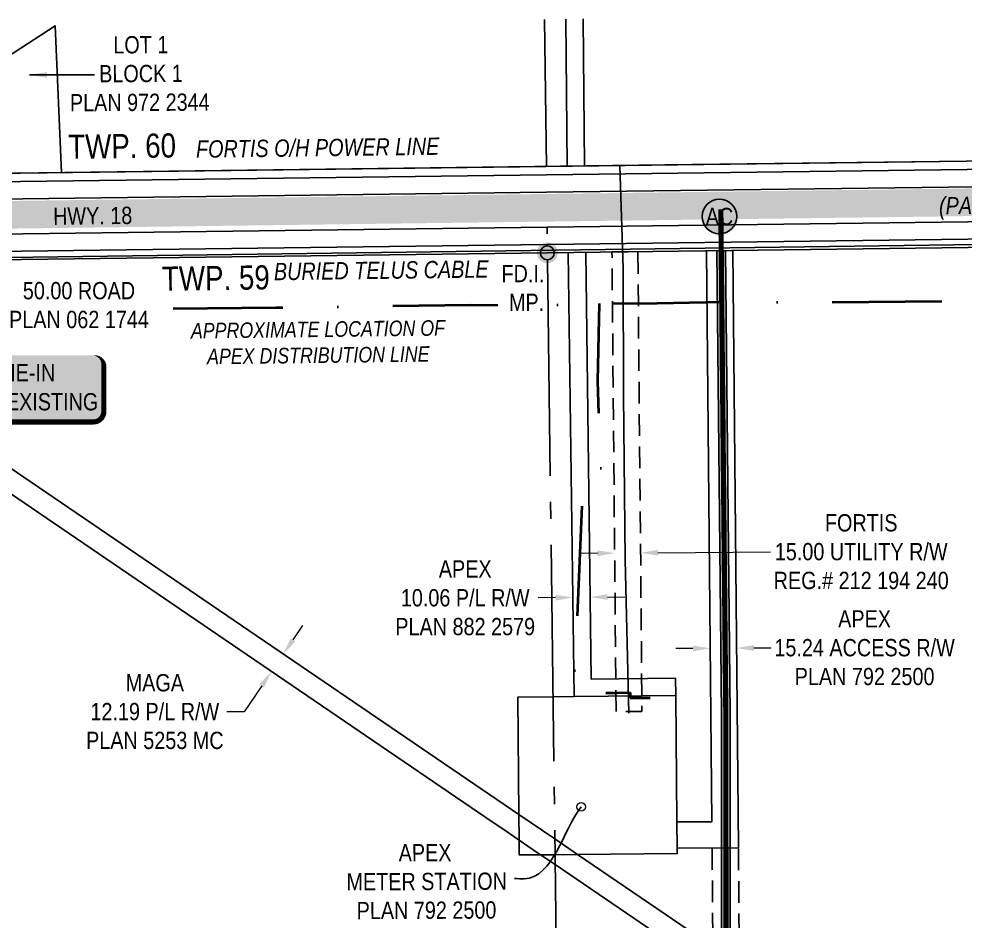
# Model space of a CAD drawing. Extents: x 57693 to 70573, y 5994359 to 6008381.
# Drawn here: x 65742 to 66289, y 5998121 to 5998643 of the extents above; entities that cross this region are included whole.
import ezdxf
from ezdxf.enums import TextEntityAlignment as Align

# ---------------------------------------------------------------- set-up
doc = ezdxf.new("R2010")
doc.units = 0
doc.header["$LTSCALE"] = 5
doc.header["$PDSIZE"] = -3
for name, pattern in [('COOP2', [10, 5, -1, 0, -1, 0, -1, 0, -1, 0, -1]), ('DASHDOT', [25.4, 12.7, -6.35, 0, -6.35]), ('foc-ACCESSROAD', [3.75, 2.5, -1.25]), ('foc-FLOWLINE', [3.75, 2.5, -1.25]), ('foc-QUARTERLINE', [33, 25, -3, 2, -3])]:
    doc.linetypes.add(name, pattern=pattern)
doc.layers.get('Defpoints').update_dxf_attribs({"color": 9})
for name, color, linetype in [('AS-POWER', 104, 'foc-POWER'), ('AS-POWER-T', 104, 'Continuous'), ('AS-ROADS', 254, 'Continuous'), ('AS-TELEPHONE', 224, 'foc-TEL'), ('AS-TELEPHONE-T', 224, 'Continuous'), ('C-RW', 13, 'Continuous'), ('CG-NOTES', 7, 'Continuous'), ('D-TXT', 6, 'Continuous'), ('F-AR', 190, 'foc-ACCESSROAD'), ('F-EZE', 190, 'foc-FLOWLINE'), ('F-RW', 190, 'Continuous'), ('L-MON', 1, 'Continuous'), ('L-QSEC', 8, 'foc-QUARTERLINE'), ('L-ROAD-T', 7, 'Continuous'), ('L-TITLEDB', 4, 'Continuous'), ('L-TITLEDB-T', 4, 'Continuous'), ('P-APEX RECON PAY ITEMS', 240, 'Continuous'), ('P-APEX RECON-10m BUFFER', 51, 'COOP2'), ('P-APEX RECON-WORK AREA', 104, 'Continuous')]:
    doc.layers.add(name, color=color, linetype=linetype)
for name, color, linetype, lineweight in [('AS-RECON EXISTING', 151, 'DASHDOT', 40), ('C-AR-T', 13, 'Continuous', 9), ('C-RW-T', 13, 'Continuous', 9), ('C-WS-T', 13, 'Continuous', 9), ('F-EZE-T', 190, 'Continuous', 9), ('F-RW-T', 190, 'Continuous', 9), ('T-TEXT', 48, 'Continuous', 18)]:
    doc.layers.add(name, color=color, linetype=linetype, lineweight=lineweight)
doc.styles.add('1.8', font='ARIALN.TTF', dxfattribs={"height": 2})
doc.styles.add('175L', font='ARIALN.TTF', dxfattribs={"height": 10})
doc.styles.add('80', font='ARIALN.TTF', dxfattribs={"height": 10})
doc.styles.add('80CG', font='ARIALN.TTF', dxfattribs={"height": 10})
doc.styles.add('80L', font='ARIALN.TTF', dxfattribs={"height": 10})
doc.styles.add('80LS', font='ARIALNI.TTF', dxfattribs={"height": 10})
doc.styles.add('foc-LtypeFont', font='ARIALN.TTF', dxfattribs={"height": 7.35})
doc.linetypes.add('foc-POWER', pattern='A,6,-1,["P",foc-LtypeFont,S=0.2,R=0,X=-0.625,Y=-0.75],-1.24,4', length=12.24)
doc.linetypes.add('foc-POWER-NOLINE', pattern='A,0,-4,["P",foc-LtypeFont,S=0.2,R=0,X=-0.625,Y=-0.75],-8.24', length=12.24)
doc.linetypes.add('foc-TEL', pattern='A,2,-1,["T",foc-LtypeFont,S=0.2,R=0,X=-0.425,Y=-0.75],-1.24,8', length=12.24)
doc.dimstyles.new('Compass 1 000', dxfattribs={"dimtxt": 1.8, "dimasz": 2, "dimexe": 0.2, "dimexo": 0.0625, "dimgap": 0.5, "dimtad": 0, "dimtih": 1, "dimtoh": 1, "dimzin": 0, "dimdsep": 46, "dimtxsty": '1.8', "dimcen": 0.1, "dimse1": 1, "dimse2": 1, "dimclrd": 256, "dimclrt": 256, "dimaunit": 1, "dimadec": 4, "dimazin": 0, "dimtfac": 0.06, "dimtofl": 0, "dimtmove": 0, "dimatfit": 0, "dimfxl": 0.2, "dimtolj": 1, "dimtzin": 0, "dimlwd": -1, "dimarcsym": 0})
doc.dimstyles.new('Compass 5 000', dxfattribs={"dimscale": 5, "dimtxt": 9, "dimasz": 2, "dimexe": 0.2, "dimexo": 0.0625, "dimgap": 0.5, "dimtad": 0, "dimtih": 1, "dimtoh": 1, "dimzin": 0, "dimdsep": 46, "dimtxsty": '80CG', "dimcen": 0.1, "dimse1": 1, "dimse2": 1, "dimclrd": 256, "dimclrt": 256, "dimaunit": 1, "dimadec": 4, "dimazin": 0, "dimtfac": 0.06, "dimtofl": 0, "dimtmove": 0, "dimatfit": 1, "dimfxl": 0.2, "dimtolj": 1, "dimtzin": 0, "dimlwd": -1, "dimarcsym": 0})

# ---------------------------------------------------------------- blocks, each defined once
blk = doc.blocks.new('fdia')
at = {"color": 255, "const_width": 1}
blk.add_lwpolyline([(-0.5, 0, 1), (0.5, 0, 1)], format="xyb", close=True, dxfattribs=at)
blk = doc.blocks.new('Fdiaa')
blk.add_blockref('fdia', (0, 0))
blk = doc.blocks.new('fdib')
at = {"color": 1, "const_width": 1.6}
blk.add_lwpolyline([(-0.4, 0, 1), (0.4, 0, 1)], format="xyb", close=True, dxfattribs=at)
at = {"color": 1}
blk.add_circle((0, 0), 0.8, dxfattribs=at)
blk = doc.blocks.new('Fdibb')
blk.add_blockref('fdib', (0, 0))
blk = doc.blocks.new('fdicc')
for name in ['Fdibb', 'Fdiaa']:
    blk.add_blockref(name, (0, 0))
blk = doc.blocks.new('FDI')
blk.add_blockref('fdicc', (0, 0))
blk = doc.blocks.new('*D491')
at = {"layer": 'Defpoints', "color": 0, "transparency": 16777216}
for p in [(65759.06, 5998554.21), (65723.88, 5998503.71), (65759.69, 5998504.16)]:
    blk.add_point(p, dxfattribs=at)
at = {"layer": 'L-TITLEDB-T', "transparency": 16777216}
for p, q in [((65723.12, 5998563.76), (65722.99, 5998573.76)), ((65724.01, 5998493.71), (65724.21, 5998477.63)), ((65724.21, 5998477.63), (65734.21, 5998477.63))]:
    blk.add_line(p, q, dxfattribs=at)
for points in [[(65724.78, 5998563.78), (65721.45, 5998563.74), (65723.24, 5998553.76)], [(65725.67, 5998493.73), (65722.34, 5998493.69), (65723.88, 5998503.71)]]:
    blk.add_solid(points, dxfattribs=at)
at = {"layer": 'L-TITLEDB-T', "transparency": 16777216, "insert": (65776.43, 5998477.63), "char_height": 10, "attachment_point": 5, "style": '80CG', "bg_fill": 3, "box_fill_scale": 1.1, "bg_fill_color": 256, "bg_fill_true_color": 13158600, "bg_fill_transparency": 0}
blk.add_mtext('\\A1;50.00 ROAD\\PPLAN 062 1744', dxfattribs=at)
blk = doc.blocks.new('*D492')
at = {"layer": 'Defpoints', "color": 0, "transparency": 16777216}
for p in [(65851.55, 5998305.14), (65844.69, 5998295.08), (65887.77, 5998265.73)]:
    blk.add_point(p, dxfattribs=at)
at = {"layer": 'F-RW-T', "transparency": 16777216}
for p, q in [((65900.25, 5998284.06), (65905.89, 5998292.33)), ((65882.14, 5998257.47), (65871.93, 5998242.49)), ((65871.93, 5998242.49), (65861.93, 5998242.49))]:
    blk.add_line(p, q, dxfattribs=at)
for points in [[(65898.88, 5998285), (65901.63, 5998283.12), (65894.62, 5998275.8)], [(65880.76, 5998258.4), (65883.51, 5998256.53), (65887.77, 5998265.73)]]:
    blk.add_solid(points, dxfattribs=at)
at = {"layer": 'F-RW-T', "transparency": 16777216, "insert": (65820.32, 5998242.49), "char_height": 10, "attachment_point": 5, "style": '80CG'}
blk.add_mtext('\\A1;MAGA\\P12.19 P/L R/W\\PPLAN 5253 MC', dxfattribs=at)
blk = doc.blocks.new('*D495')
at = {"layer": 'Defpoints', "color": 0, "transparency": 16777216}
for p in [(66086.31, 5998337.44), (66101.3, 5998337.57), (66101.33, 5998334.35)]:
    blk.add_point(p, dxfattribs=at)
at = {"layer": 'F-EZE-T', "transparency": 16777216}
for p, q in [((66076.34, 5998334.14), (66066.34, 5998334.05)), ((66111.33, 5998334.44), (66176.51, 5998335.01))]:
    blk.add_line(p, q, dxfattribs=at)
for points in [[(66076.32, 5998335.8), (66076.35, 5998332.47), (66086.34, 5998334.22)], [(66111.31, 5998336.11), (66111.34, 5998332.77), (66101.33, 5998334.35)]]:
    blk.add_solid(points, dxfattribs=at)
at = {"layer": 'F-EZE-T', "transparency": 16777216, "insert": (66228.93, 5998335.01), "char_height": 10, "attachment_point": 5, "style": '80CG'}
blk.add_mtext('\\A1;FORTIS\\P15.00 UTILITY R/W\\PREG.# 212 194 240', dxfattribs=at)
blk = doc.blocks.new('*D496')
at = {"layer": 'C-AR-T', "transparency": 16777216}
for p, q in [((66131.62, 5998279.04), (66121.62, 5998278.95)), ((66166.85, 5998279.36), (66176.85, 5998279.45))]:
    blk.add_line(p, q, dxfattribs=at)
for points in [[(66131.61, 5998280.71), (66131.64, 5998277.38), (66141.62, 5998279.13)], [(66166.84, 5998281.02), (66166.87, 5998277.69), (66156.85, 5998279.27)]]:
    blk.add_solid(points, dxfattribs=at)
at = {"layer": 'Defpoints', "color": 0, "transparency": 16777216}
for p in [(66156.85, 5998279.27), (66141.74, 5998265.87), (66156.97, 5998266.01)]:
    blk.add_point(p, dxfattribs=at)
at = {"layer": 'C-AR-T', "transparency": 16777216, "insert": (66230.89, 5998279.45), "char_height": 10, "attachment_point": 5, "style": '80CG'}
blk.add_mtext('\\A1;APEX\\P15.24 ACCESS R/W\\PPLAN 792 2500', dxfattribs=at)
blk = doc.blocks.new('*D497')
at = {"layer": 'C-RW-T', "transparency": 16777216}
for p, q in [((66052.12, 5998308.45), (66042.12, 5998308.32)), ((66082.17, 5998308.83), (66092.17, 5998308.96))]:
    blk.add_line(p, q, dxfattribs=at)
for points in [[(66082.15, 5998310.5), (66082.19, 5998307.17), (66072.17, 5998308.71)], [(66052.1, 5998310.12), (66052.14, 5998306.78), (66062.12, 5998308.58)]]:
    blk.add_solid(points, dxfattribs=at)
at = {"layer": 'Defpoints', "color": 0, "transparency": 16777216}
for p in [(66062.12, 5998308.58), (66062.13, 5998307.16), (66072.19, 5998307.28)]:
    blk.add_point(p, dxfattribs=at)
at = {"layer": 'C-RW-T', "transparency": 16777216, "insert": (65999.87, 5998308.32), "char_height": 10, "attachment_point": 5, "style": '80CG'}
blk.add_mtext('\\A1;APEX\\P10.06 P/L R/W\\PPLAN 882 2579', dxfattribs=at)
blk = doc.blocks.new('*U1187')
h = blk.add_hatch(color=255)
h.dxf.hatch_style = 1
edge = h.paths.add_edge_path()
edge.add_arc((0, 0), 9.99, 0, 360)
at = {"color": 170}
blk.add_circle((0, 0), 9.99, dxfattribs=at)
at = {"color": 170, "style": '175L'}
blk.add_text('AC', height=10, dxfattribs=at).set_placement((0, 0), align=Align.MIDDLE_CENTER)
blk = doc.blocks.new('*U2151')
at = {"true_color": 0xffffa8}
h = blk.add_hatch(color=51, dxfattribs=at)
edge = h.paths.add_edge_path()
edge.add_line((-39, -20), (39, -20))
edge.add_arc((39, -14), 6, 270, 360)
edge.add_line((45, -14), (45, 12.5))
edge.add_arc((39, 12.5), 6, 0, 90)
edge.add_line((39, 18.5), (-39, 18.5))
edge.add_arc((-39, 12.5), 6, 90, 180)
edge.add_line((-45, 12.5), (-45, -14))
edge.add_arc((-39, -14), 6, 180, 270)
at = {"color": 240, "flags": 128}
for points in [[(-48.83, 34.01, 0, 10, 0), (0, 0, 5, 5, 0)], [(11.03, -3.01, 0, 10, 0), (0, 0, 5, 5, 0)]]:
    blk.add_lwpolyline(points, format="xyseb", dxfattribs=at)
blk.add_lwpolyline([(-39, -20, 3, 3, 0), (39, -20, 3, 3, 0.414214), (45, -14, 3, 3, 0), (45, 12.5, 3, 0, 0.414214), (39, 18.5, 0, 0, 0), (-39, 18.5, 0, 0, 0.414214), (-45, 12.5, 0, 0, 0), (-45, -14, 0, 3, 0.414214)], format="xyseb", close=True, dxfattribs=at)
at = {"color": 4, "style": '80'}
blk.add_attdef('OTHER_001', (-14.7, -5), '', height=10, dxfattribs=at)

msp = doc.modelspace()

# ---------------------------------------------------------------- hatches: boundary and pattern name
at = {"layer": 'P-APEX RECON-10m BUFFER'}
h = msp.add_hatch(color=256, dxfattribs=at)
h.dxf.hatch_style = 1
h.paths.add_polyline_path([(66145.468, 5998509.155), (66148.126, 5998240.996), (66148.282, 5997976.052), (66149.38, 5997949.155), (66153.071, 5997930.826), (66172.249, 5997875.41), (66176.97, 5997877.044), (66157.902, 5997932.142), (66154.356, 5997949.754), (66153.278, 5997976.155), (66153.123, 5998241.022), (66150.464, 5998509.218)])

# ---------------------------------------------------------------- linework, layer by layer
at = {"layer": 'AS-POWER', "flags": 128}
for points in [[(65147.94, 5998545.951), (65360.687, 5998549.072), (66115.4, 5998558.744), (66623.238, 5998564.918), (66973.142, 5998568.788)], [(66094.501, 5998241.655), (66092.386, 5998330.346), (66091.485, 5998425.769), (66091.183, 5998498.878), (66089.336, 5998558.414)]]:
    msp.add_lwpolyline(points, dxfattribs=at)
at = {"layer": 'AS-RECON EXISTING', "flags": 128}
for points in [[(65450.972, 5998304.901), (65649.049, 5998307.996), (65649.865, 5998308.209), (65650.639, 5998308.545), (65651.352, 5998308.996), (65651.988, 5998309.551), (65652.53, 5998310.198), (65655.006, 5998314.417), (65655.419, 5998315.444), (65655.694, 5998316.516), (65655.825, 5998317.615), (65653.29, 5998378.828), (65652.625, 5998385.618), (65652.977, 5998395.854), (65653.002, 5998396.146), (65653.071, 5998396.431), (65653.183, 5998396.701), (65653.336, 5998396.951), (65658.682, 5998404.423), (65668.965, 5998419.744), (65682.156, 5998441.692), (65692.933, 5998456.837), (65692.933, 5998456.837), (65694.647, 5998459.346), (65696.09, 5998461.841), (65696.608, 5998462.819), (65697.006, 5998464.036), (65698.285, 5998464.791), (65699.616, 5998465.87), (65701.231, 5998468.174), (65703.135, 5998470.982), (65705.855, 5998473.105), (65707.069, 5998473.951), (65708.545, 5998473.944), (65746.494, 5998474.843), (65890.388, 5998476.235), (66003.028, 5998477.788), (66044.132, 5998477.393), (66077.376, 5998478.64), (66110.847, 5998478.732), (66168.149, 5998480.079), (66183.678, 5998479.136), (66497.794, 5998482.08), (66666.669, 5998484.628), (66712.387, 5998485.088), (66843.63, 5998486.531)], [(66077.376, 5998478.64), (66076.356, 5998433.697), (66078.375, 5998379.554), (66068.425, 5998379.378), (66068.069, 5998378.673), (66068.067, 5998378.669), (66062.621, 5998253.129), (66087.845, 5998253.461), (66095.298, 5998253.605), (66095.379, 5998250.453), (66099.989, 5998250.514)], [(66099.989, 5998250.514), (66100.989, 5998250.527), (66106.197, 5998250.595), (66106.791, 5998250.604)]]:
    msp.add_lwpolyline(points, dxfattribs=at)
at = {"layer": 'AS-ROADS', "flags": 128}
for points, const_width in [([(64243.17, 5998510.443), (66974.018, 5998546.051)], 15.988), ([(66174.61, 5997876.227), (66155.486, 5997931.484), (66151.868, 5997949.454), (66150.78, 5997976.104), (66150.624, 5998241.009), (66147.729, 5998533.09)], 2.998)]:
    msp.add_lwpolyline(points, dxfattribs=dict(at, const_width=const_width))
at = {"layer": 'AS-TELEPHONE', "flags": 128}
msp.add_lwpolyline([(64242.898, 5998486.688), (65062.591, 5998497.621), (65076.606, 5998498.003), (65092.657, 5998497.668), (65104.42, 5998497.689), (65115.348, 5998497.652), (65126.361, 5998497.998), (65136.983, 5998497.62), (65144.823, 5998497.253), (66973.74, 5998521.781)], dxfattribs=at)
at = {"layer": 'C-RW', "flags": 128}
for points in [[(66069.587, 5998508.241), (66072.751, 5998261.388), (66121.589, 5998261.822), (66121.678, 5998251.771), (66062.829, 5998251.248), (66059.516, 5998508.124)], [(66154.733, 5998509.325), (66157.873, 5998163.785), (66122.461, 5998163.462), (66122.326, 5998178.688), (66142.509, 5998178.872), (66139.505, 5998509.133)]]:
    msp.add_lwpolyline(points, dxfattribs=at)
msp.add_lwpolyline([(66031.054, 5998168.18), (66031.13, 5998159.603), (66043.487, 5998159.714), (66051.791, 5998159.787), (66064.848, 5998159.903), (66122.488, 5998160.415), (66122.461, 5998163.462), (66122.326, 5998178.688), (66121.678, 5998251.771), (66062.829, 5998251.248), (66050.65, 5998251.14), (66030.32, 5998250.96), (66030.921, 5998183.009)], close=True, dxfattribs=at)
at = {"layer": 'F-AR', "flags": 128}
msp.add_lwpolyline([(66142.656, 5998163.555), (66144.794, 5997923.858), (65913.358, 5997921.793), (65913.547, 5997906.566), (66160.157, 5997908.766), (66157.883, 5998163.691)], dxfattribs=at)
at = {"layer": 'F-EZE', "flags": 128}
msp.add_lwpolyline([(66087.123, 5998242.525), (66084.762, 5998508.458), (66099.75, 5998508.649), (66102.111, 5998242.658)], close=True, dxfattribs=at)
at = {"layer": 'F-RW'}
for points in [[(65762.703, 5998639.294), (65646.03, 5998563.505)], [(65762.738, 5998639.317), (65762.703, 5998639.294)], [(66058.845, 5998558.09), (66058.093, 5998643.074)], [(66068.914, 5998558.207), (66068.155, 5998643.202)]]:
    msp.add_lwpolyline(points, dxfattribs=at)
at = {"layer": 'F-RW', "flags": 128}
for points in [[(66517.442, 5997624.848), (66472.069, 5997724.215), (66376.893, 5997932.649), (66122.87, 5998105.65), (66109.578, 5998114.702), (66051.865, 5998154.008), (66043.487, 5998159.714), (66036.137, 5998164.72), (66031.054, 5998168.18), (66020.981, 5998175.041), (66015.975, 5998178.45), (65589.429, 5998468.947), (65589.009, 5998502.125)], [(66530.758, 5997625.015), (66485.385, 5997724.382), (66386.562, 5997940.803), (66064.848, 5998159.903), (66051.679, 5998168.873), (66030.921, 5998183.009), (65601.529, 5998475.444), (65601.189, 5998502.276)]]:
    msp.add_lwpolyline(points, dxfattribs=at)
at = {"layer": 'L-QSEC', "flags": 128}
msp.add_lwpolyline([(66057.3, 5997719.006), (66047.254, 5998522.895)], dxfattribs=at)
at = {"layer": 'L-TITLEDB', "flags": 128}
for points in [[(65762.703, 5998639.294), (65762.702, 5998639.317)], [(65766.24, 5998554.372), (65762.703, 5998639.294)], [(66046.798, 5998557.926), (66045.692, 5998642.917)], [(66046.749, 5998557.877), (66852.988, 5998568.045)], [(66046.81, 5998553.001), (66853.049, 5998563.169)], [(66046.743, 5998557.877), (65240.498, 5998547.612)], [(66046.805, 5998553.001), (65240.558, 5998542.736)], [(66046.937, 5998542.949), (66853.176, 5998553.117)], [(66046.933, 5998542.949), (65167.951, 5998531.758)], [(66047.191, 5998522.846), (66853.43, 5998533.014)], [(66047.189, 5998522.846), (65168.23, 5998511.655)], [(66047.318, 5998512.794), (66853.557, 5998522.962)], [(66047.379, 5998507.918), (66853.618, 5998518.086)], [(66047.317, 5998512.794), (65241.057, 5998502.529)], [(66047.379, 5998507.918), (65241.12, 5998497.653)]]:
    msp.add_lwpolyline(points, dxfattribs=at)
at = {"layer": 'P-APEX RECON-WORK AREA', "flags": 128}
msp.add_lwpolyline([(66145.468, 5998509.155), (66148.126, 5998240.996), (66148.282, 5997976.052), (66149.38, 5997949.155), (66153.071, 5997930.826), (66172.249, 5997875.41), (66176.97, 5997877.044), (66157.902, 5997932.142), (66154.356, 5997949.754), (66153.278, 5997976.155), (66153.123, 5998241.022), (66150.464, 5998509.218)], close=True, dxfattribs=at)

# ---------------------------------------------------------------- block references
at = {"layer": 'CG-NOTES', "xscale": 0.999252397, "yscale": 0.999252397, "zscale": 0.999252397}
msp.add_blockref('*U1187', (66146.94, 5998528.938), dxfattribs=at)
at = {"layer": 'L-MON', "xscale": 4.999999999999972, "yscale": 4.999999999999972, "zscale": 4.999999999999972}
msp.add_blockref('FDI', (66047.379, 5998507.918), dxfattribs=at)

# ---------------------------------------------------------------- texts
at = {"layer": 'AS-POWER-T', "linetype": 'foc-POWER-NOLINE', "insert": (65843.669, 5998572.858), "char_height": 10.00952, "attachment_point": 1, "rotation": 0.72172, "style": '175L'}
msp.add_mtext_dynamic_manual_height_columns('\\pi0.37947;{\\fArial Narrow|b0|i1|c0|p34;FORTIS O/H POWER LINE}', width=141.52042, gutter_width=50, heights=[0], dxfattribs=at)
at = {"layer": 'AS-RECON EXISTING', "linetype": 'Continuous', "insert": (65841.506, 5998467.295), "char_height": 8.98561, "attachment_point": 1, "rotation": 0.67557, "style": '80'}
msp.add_mtext_dynamic_manual_height_columns('\\pi-0.37831;{\\fArial Narrow|b0|i1|c0|p18;APPROXIMATE LOCATION OF \\P\\pi8.8004;APEX DISTRIBUTION LINE}', width=146.7459, gutter_width=44.962, heights=[0], dxfattribs=at)
at = {"layer": 'AS-TELEPHONE-T', "insert": (65888.78, 5998502.045), "char_height": 10.00952, "attachment_point": 1, "rotation": 0.72176, "style": '175L'}
msp.add_mtext_dynamic_manual_height_columns('\\pi0.34596;{\\fArial Narrow|b0|i1|c0|p34;BURIED TELUS CABLE}', width=124.937, gutter_width=50, heights=[0], dxfattribs=at)
at = {"layer": 'C-WS-T', "insert": (65930.553, 5998165.721), "char_height": 9.99252, "attachment_point": 1, "rotation": 0.26693, "style": '80'}
msp.add_mtext_dynamic_manual_height_columns('\\pi30.798;APEX\\P\\pi0.51039;METER STATION\\P\\pi6.3416;PLAN 792 2500', width=92.06453, gutter_width=45.022, heights=[0], dxfattribs=at)
at = {"layer": 'D-TXT', "color": 3, "char_height": 13.9895, "attachment_point": 1, "rotation": 0.77824, "style": '80L'}
for s, insert in [('TWP. 60', (65770.147, 5998576.212)), ('TWP. 59', (65824.362, 5998499.916))]:
    msp.add_mtext_dynamic_manual_height_columns(s, width=101.3954, gutter_width=47.5, heights=[0], dxfattribs=dict(at, insert=insert))
at = {"layer": 'L-ROAD-T', "insert": (65760.612, 5998534.023), "char_height": 9.98505, "attachment_point": 1, "rotation": 0.72941, "style": '80'}
msp.add_mtext_dynamic_manual_height_columns('\\pi0.82673;HWY. 18', width=46.02087, gutter_width=44.931, heights=[0], dxfattribs=at)
at = {"layer": 'L-TITLEDB-T', "insert": (65769.847, 5998633.072), "char_height": 9.99252, "attachment_point": 1, "rotation": 0.26693, "style": '80'}
msp.add_mtext_dynamic_manual_height_columns('\\pi26.431;LOT 1\\P\\pi18.176;BLOCK 1\\P\\pi1.1802;PLAN 972 2344', width=81.74164, gutter_width=45.022, heights=[0], dxfattribs=at)
at = {"layer": 'T-TEXT', "style": '80LS'}
msp.add_text('(PAVED)', height=9.9925, rotation=0.77551, dxfattribs=at).set_placement((66297.138, 5998535.447), align=Align.MIDDLE_CENTER)

# ---------------------------------------------------------------- dimensions: what is measured, and where the dimension line sits
at = {"layer": 'C-AR-T', "color": 3}
dim = msp.add_linear_dim(base=(66156.852, 5998279.269), p1=(66141.742, 5998265.873), p2=(66156.97, 5998266.009), angle=0.51122, text='APEX\\P15.24 ACCESS R/W\\PPLAN 792 2500', dimstyle='Compass 5 000', dxfattribs=at)
dim.commit()
dim.dimension.update_dxf_attribs({"geometry": '*D496', "text_midpoint": (66230.886, 5998279.448), "dimtype": 161})
at = {"layer": 'C-RW-T', "color": 3}
dim = msp.add_aligned_dim(p1=(66072.19, 5998307.283), p2=(66062.134, 5998307.155), distance=-1.423, text='APEX\\P10.06 P/L R/W\\PPLAN 882 2579', dimstyle='Compass 5 000', dxfattribs=at)
dim.commit()
dim.dimension.update_dxf_attribs({"geometry": '*D497', "text_midpoint": (65999.874, 5998308.324)})
at = {"layer": 'F-EZE-T', "color": 3}
dim = msp.add_linear_dim(base=(66101.326, 5998334.354), p1=(66086.31, 5998337.441), p2=(66101.298, 5998337.572), angle=0.4993, text='FORTIS\\P15.00 UTILITY R/W\\PREG.# 212 194 240', dimstyle='Compass 5 000', dxfattribs=at)
dim.commit()
dim.dimension.update_dxf_attribs({"geometry": '*D495', "text_midpoint": (66228.928, 5998335.01), "dimtype": 161})
at = {"layer": 'F-RW-T', "color": 2}
dim = msp.add_linear_dim(base=(65887.765, 5998265.729), p1=(65851.547, 5998305.145), p2=(65844.688, 5998295.077), angle=235.73396, text='MAGA\\P12.19 P/L R/W\\PPLAN 5253 MC', dimstyle='Compass 5 000', dxfattribs=at)
dim.commit()
dim.dimension.update_dxf_attribs({"geometry": '*D492', "text_midpoint": (65820.318, 5998242.492), "dimtype": 161})

# ---------------------------------------------------------------- leaders
at = {"layer": 'C-WS-T', "path_type": 1}
msp.add_leader([(66066.997, 5998187.434), (66034.06, 5998145.812), (66028.292, 5998145.976)], dimstyle='Compass 5 000', override={"dimgap": 0.5, "dimtad": 0, "dimldrblk": 'Small'}, dxfattribs=at)
at = {"layer": 'L-TITLEDB-T', "path_type": 1}
msp.add_leader([(65747.877, 5998610.83), (65785.386, 5998610.83)], dimstyle='Compass 1 000', override={"dimasz": 10, "dimgap": 0.5, "dimtad": 0}, dxfattribs=at)

# ---------------------------------------------------------------- next in the draw order: texts
at = {"layer": 'L-MON', "insert": (66019.771, 5998500.902), "char_height": 9.99252, "attachment_point": 1, "style": '1.8', "bg_fill": 3, "box_fill_scale": 1.1, "bg_fill_color": 256, "bg_fill_transparency": 0}
msp.add_mtext_dynamic_manual_height_columns('\\pi1.0789;FD.I.\\P\\pi5.4208;MP.', width=23.94038, gutter_width=10, heights=[0], dxfattribs=at)

# ---------------------------------------------------------------- next in the draw order: dimensions: what is measured, and where the dimension line sits
at = {"layer": 'L-TITLEDB-T', "color": 2}
dim = msp.add_linear_dim(base=(65723.88, 5998503.708), p1=(65759.055, 5998554.214), p2=(65759.692, 5998504.163), angle=270.72867, text='50.00 ROAD\\PPLAN 062 1744', dimstyle='Compass 5 000', override={"dimtfill": 1}, dxfattribs=at)
dim.commit()
dim.dimension.update_dxf_attribs({"geometry": '*D491', "text_midpoint": (65776.432, 5998477.635), "dimtype": 161})

# ---------------------------------------------------------------- next in the draw order: block references
at = {"layer": 'P-APEX RECON PAY ITEMS'}
ref = msp.add_blockref('*U2151', (65745.84, 5998430.091), dxfattribs=dict(at, xscale=0.999252397, yscale=0.999252397, zscale=0.999252397))
ref.add_attrib('OTHER_001', 'TIE-IN', (65729.641, 5998433.596), dxfattribs={"layer": '0', "color": 4, "height": 9.9925, "style": '80'})
ref.add_attrib('OTHER_002', 'INTO EXISTING', (65703.661, 5998416.764), dxfattribs={"layer": '0', "color": 4, "height": 9.99252, "style": '80'})

doc.saveas('drawing.dxf')
